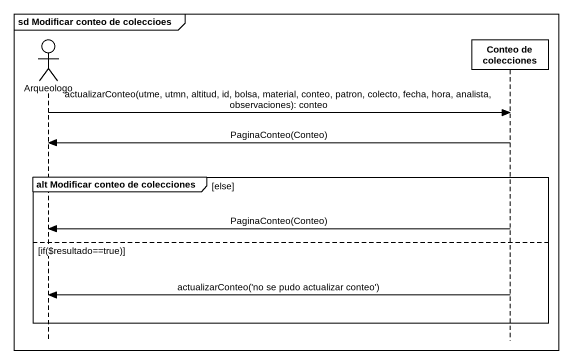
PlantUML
@startuml
mainframe sd Modificar conteo de coleccioes
hide footbox
actor Arqueologo
participant "Conteo de colecciones" as Conteo_de_colecciones

Arqueologo -> Conteo_de_colecciones : actualizarConteo(utme, utmn, altitud, id, bolsa, material, conteo, patron, colecto, fecha, hora, analista, observaciones): conteo
Conteo_de_colecciones -> Arqueologo : PaginaConteo(Conteo)
group alt Modificar conteo de colecciones [else]
  Conteo_de_colecciones -> Arqueologo : PaginaConteo(Conteo)
else if(~$resultado==true)
  Conteo_de_colecciones -> Arqueologo : actualizarConteo('no se pudo actualizar conteo')
end
@enduml
